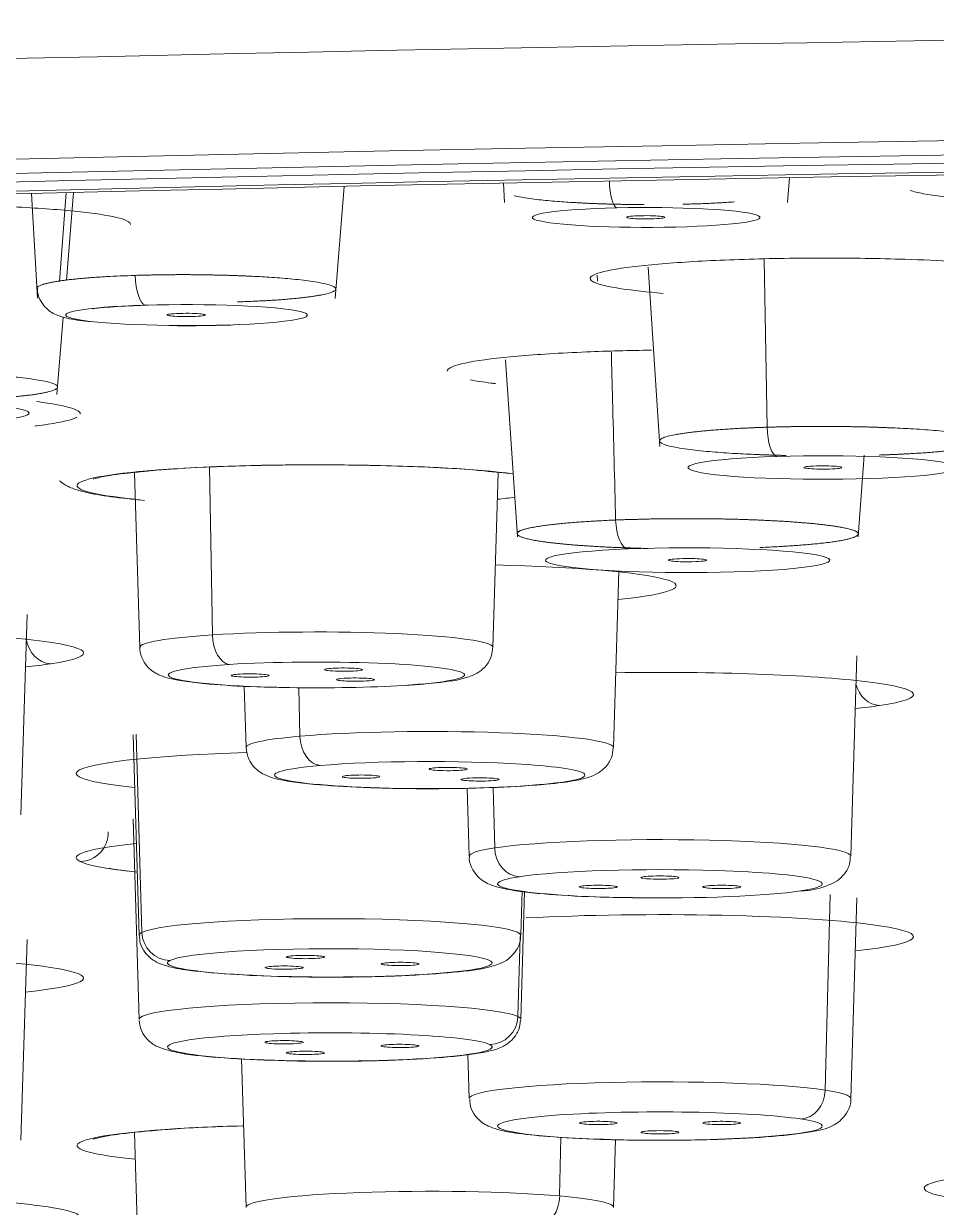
# Model space of a CAD drawing. Extents: x 19821 to 22981, y -91 to 2224.
# Drawn here: x 20658.31 to 20667.92, y 1301.33 to 1313.79 of the extents above; entities that cross this region are included whole.
import ezdxf

# ---------------------------------------------------------------- set-up
doc = ezdxf.new("R2010")
doc.units = 0
doc.header["$LTSCALE"] = 10
doc.header["$MEASUREMENT"] = 0
doc.layers.add('1', color=7, linetype='CONTINUOUS')

msp = doc.modelspace()

# ---------------------------------------------------------------- linework, layer by layer
at = {"layer": '1', "color": 7, "linetype": 'Continuous', "lineweight": 18}
for p, q in [((20666.352, 1311.904), (20666.374, 1312.167)), ((20661.59, 1310.896), (20661.687, 1312.075)), ((20663.362, 1312.11), (20663.374, 1311.904)), ((20658.394, 1312), (20658.459, 1310.897)), ((20658.689, 1311.075), (20658.76, 1312.009)), ((20658.761, 1311.088), (20658.836, 1312.01)), ((20664.887, 1311.226), (20665.009, 1309.336)), ((20658.662, 1309.885), (20658.729, 1310.7)), ((20663.385, 1310.251), (20663.509, 1308.387)), ((20667.096, 1308.387), (20667.159, 1309.246)), ((20659.478, 1309.064), (20659.534, 1307.224)), ((20663.251, 1307.224), (20663.307, 1309.062)), ((20664.521, 1306.17), (20664.577, 1308.027)), ((20658.283, 1305.461), (20658.347, 1307.571)), ((20667.018, 1305.026), (20667.082, 1307.136)), ((20660.634, 1306.816), (20660.653, 1306.17)), ((20659.463, 1306.304), (20659.527, 1304.194)), ((20662.979, 1305.743), (20663.001, 1305.026)), ((20659.463, 1305.419), (20659.527, 1303.308)), ((20663.544, 1304.194), (20663.558, 1304.661)), ((20663.544, 1303.308), (20663.585, 1304.657)), ((20667.018, 1302.476), (20667.082, 1304.587)), ((20658.283, 1302.04), (20658.347, 1304.15)), ((20662.987, 1302.942), (20663.001, 1302.476)), ((20660.606, 1302.895), (20660.653, 1301.332)), ((20659.478, 1302.118), (20659.534, 1300.278)), ((20664.521, 1301.332), (20664.542, 1302.044))]:
    msp.add_line(p, q, dxfattribs=at)
at = {"layer": '1', "color": 7, "linetype": 'Continuous', "lineweight": 13}
for p, q in [((20666.106, 1311.307), (20666.138, 1309.54)), ((20664.352, 1311.076), (20664.35, 1311.142)), ((20660.269, 1309.12), (20660.3, 1307.355)), ((20661.209, 1306.799), (20661.22, 1306.289)), ((20659.495, 1306.309), (20659.557, 1304.224)), ((20663.254, 1305.751), (20663.27, 1305.114)), ((20666.803, 1304.622), (20666.749, 1302.564)), ((20663.514, 1303.339), (20663.539, 1304.182)), ((20663.954, 1301.452), (20663.968, 1302.069))]:
    msp.add_line(p, q, dxfattribs=at)
for centre, major_axis, ratio, start_param, end_param in [((20690.341, 1302.937), (-124.486, 0), 0.087156, 4.712389, 6.292218), ((20661.393, 1308.926), (2.519, 0), 0.087156, 2.199115, 3.854489), ((20661.393, 1308.926), (2.519, 0), 0.087156, 0.605051, 2.199115), ((20661.393, 1308.926), (2.519, 0), 0.087156, 5.570289, 5.689768), ((20662.587, 1307.873), (2.594, 0), 0.087156, 5.581039, 7.58459), ((20656.349, 1307.164), (2.594, 0), 0.087156, 5.759587, 8.137919), ((20658.596, 1307.35), (-0.045, 0.297), 0.86273, 1.544067, 2.968369), ((20661.393, 1307.224), (-1.859, 0), 0.087156, 5.340708, 6.285835), ((20661.393, 1307.224), (-1.859, 0), 0.087156, 3.138992, 5.340708), ((20660.476, 1307.343), (0.019, -0.299), 0.585549, 4.634657, 6.175462), ((20656.349, 1307.164), (2.594, 0), 0.087156, 5.581007, 5.759587), ((20661.393, 1306.934), (-1.559, 0), 0.087156, 5.340708, 7.67118), ((20661.393, 1306.934), (-1.559, 0), 0.087156, 2.199115, 4.284004), ((20665.01, 1306.728), (2.669, 0), 0.087156, 5.759587, 8.029142), ((20667.321, 1306.911), (-0.045, 0.297), 0.86273, 1.694869, 2.968369), ((20665.01, 1306.728), (2.669, 0), 0.087156, 5.591315, 5.759587), ((20662.587, 1306.17), (-1.934, 0), 0.087156, 3.13899, 5.497787), ((20662.587, 1306.17), (-1.934, 0), 0.087156, 5.497787, 6.285833), ((20661.432, 1306.28), (0.026, -0.299), 0.704416, 4.619278, 6.160083), ((20661.535, 1305.897), (2.669, 0), 0.087156, 1.907607, 2.96706), ((20661.535, 1305.897), (2.669, 0), 0.087156, 2.96706, 3.833452), ((20662.587, 1305.88), (-1.634, 0), 0.087156, 5.497787, 8.63938), ((20662.587, 1305.88), (-1.634, 0), 0.087156, 2.356194, 4.080192), ((20663.742, 1306.079), (-0.026, 0.299), 0.704416, 3.018491, 3.279972), ((20658.907, 1305.27), (-0.133, -0.269), 0.98106, 0.466705, 2.067492), ((20665.01, 1305.026), (-2.009, 0), 0.087156, 3.139007, 5.759587), ((20661.535, 1305.011), (2.669, 0), 0.087156, 2.439425, 3.316126), ((20665.01, 1305.026), (-2.009, 0), 0.087156, 5.759587, 6.285852), ((20663.53, 1305.109), (0.045, -0.297), 0.86273, 4.569156, 6.109962), ((20661.535, 1305.011), (2.669, 0), 0.087156, 3.316126, 3.849018), ((20665.01, 1304.736), (-1.709, 0), 0.087156, 5.759587, 7.683174), ((20665.01, 1304.736), (-1.709, 0), 0.087156, 2.617994, 4.355393), ((20661.535, 1304.194), (-2.009, 0), 0.087156, 3.139012, 6.108652), ((20665.01, 1304.179), (2.669, 0), 0.087156, 0.523599, 2.126253), ((20661.535, 1304.194), (-2.009, 0), 0.087156, 6.108652, 6.286838), ((20659.852, 1304.229), (0.133, -0.269), 0.98106, 4.275675, 5.816481), ((20665.01, 1304.179), (2.669, 0), 0.087156, 5.591331, 6.806784), ((20661.535, 1303.904), (-1.709, 0), 0.087156, 2.96706, 6.108652), ((20656.349, 1303.743), (2.594, 0), 0.087156, 0.523599, 2.425146), ((20661.535, 1303.904), (-1.709, 0), 0.087156, 6.108652, 9.250245), ((20656.349, 1303.743), (2.594, 0), 0.087156, 5.581023, 6.806784), ((20661.535, 1303.309), (-2.009, 0), 0.087156, 3.316126, 6.285766), ((20663.218, 1303.343), (0.133, 0.269), 0.98106, 3.608297, 5.149103), ((20661.535, 1303.309), (-2.009, 0), 0.087156, 3.136907, 3.316126), ((20661.535, 1303.019), (-1.709, 0), 0.087156, 5.066876, 6.457718), ((20661.535, 1303.019), (-1.709, 0), 0.087156, 0.174533, 3.316126), ((20665.01, 1302.477), (-2.009, 0), 0.087156, 3.665191, 6.285771), ((20666.49, 1302.56), (-0.045, -0.297), 0.86273, 0.173224, 1.714029), ((20665.01, 1302.477), (-2.009, 0), 0.087156, 3.138926, 3.665191), ((20661.393, 1301.981), (2.519, 0), 0.087156, 1.879409, 3.854489), ((20665.01, 1302.187), (-1.709, 0), 0.087156, 5.382219, 6.806784), ((20665.01, 1302.187), (-1.709, 0), 0.087156, 0.523599, 3.665191), ((20670.309, 1301.533), (2.519, 0), 0.087156, 2.668374, 3.854521), ((20662.587, 1301.332), (-1.934, 0), 0.087156, 3.926991, 6.285788), ((20663.742, 1301.442), (0.026, 0.299), 0.704416, 3.264695, 4.8055), ((20662.587, 1301.332), (-1.934, 0), 0.087156, 3.138945, 3.926991)]:
    msp.add_ellipse(centre, major_axis=major_axis, ratio=ratio, start_param=start_param, end_param=end_param, dxfattribs=at)
at = {"layer": '1', "color": 7, "linetype": 'Continuous', "lineweight": 18}
for centre, major_axis, ratio, start_param, end_param in [((20690.341, 1301.967), (-123.486, 0), 0.087156, 4.712389, 6.221456), ((20690.341, 1301.967), (121.8, 0), 0.087156, 1.570796, 4.70718), ((20690.341, 1302.016), (119.248, 0), 0.087156, 1.570796, 3.197179), ((20690.341, 1301.967), (-120.85, 0), 0.087156, 4.712389, 7.853982), ((20690.341, 1301.967), (119.464, 0), 0.087156, 1.570796, 3.186508), ((20664.554, 1312.148), (0.007, -0.3), 0.258539, 4.759211, 6.192301), ((20664.866, 1311.748), (-1.2, 0), 0.087156, 4.975669, 8.114119), ((20664.863, 1311.748), (-1.2, 0), 0.087156, 1.834176, 4.972427), ((20659.59, 1311.124), (0.01, -0.3), 0.341166, 4.654809, 6.189965), ((20660.027, 1310.721), (-1.274, 0), 0.087156, 5.062801, 8.201596), ((20660.024, 1310.72), (-1.274, 0), 0.087156, 1.921119, 5.060093), ((20657.021, 1309.689), (-1.348, 0), 0.087156, 2.007474, 5.147951), ((20666.24, 1309.531), (0.01, -0.3), 0.340824, 4.6721, 6.190226), ((20666.727, 1309.116), (-1.422, 0), 0.087156, 5.06145, 8.202865), ((20666.727, 1309.116), (-1.422, 0), 0.087155, 1.91998, 5.06115), ((20664.67, 1308.558), (0.012, -0.3), 0.421035, 4.677348, 6.186888), ((20665.302, 1308.141), (-1.496, 0), 0.087157, 2.007156, 5.14862), ((20665.302, 1308.141), (-1.496, 0), 0.087157, 5.148692, 8.29027), ((20661.393, 1306.934), (-1.559, 0), 0.087156, 4.284003, 5.340708), ((20661.393, 1306.934), (-1.559, 0), 0.087156, 1.387995, 2.199115), ((20662.587, 1305.88), (-1.634, 0), 0.087156, 4.080192, 5.497787), ((20665.01, 1304.736), (-1.709, 0), 0.087156, 4.355393, 5.759587), ((20665.01, 1304.736), (-1.709, 0), 0.087156, 1.399988, 2.617994), ((20666.49, 1304.96), (-0.045, 0.297), 0.86273, 2.968369, 3.254863), ((20661.535, 1303.019), (-1.709, 0), 0.087156, 3.316126, 5.066876), ((20665.01, 1302.187), (-1.709, 0), 0.087156, 3.665191, 5.382219), ((20663.53, 1302.411), (0.045, 0.297), 0.86273, 3.028153, 3.314816)]:
    msp.add_ellipse(centre, major_axis=major_axis, ratio=ratio, start_param=start_param, end_param=end_param, dxfattribs=at)
for points, knots in [([(20668.324, 1311.934), (20668.299, 1311.936), (20668.076, 1311.954), (20667.822, 1311.986), (20667.679, 1312.02), (20667.643, 1312.032)], [0, 0, 0, 0, 0.073592, 0.691198, 1, 1, 1, 1]), ([(20664.844, 1311.883), (20664.843, 1311.883), (20664.835, 1311.883), (20664.82, 1311.883), (20664.8, 1311.883), (20664.779, 1311.883), (20664.759, 1311.883), (20664.739, 1311.884), (20664.719, 1311.884), (20664.699, 1311.884), (20664.679, 1311.884), (20664.659, 1311.885), (20664.638, 1311.885), (20664.618, 1311.885), (20664.598, 1311.886), (20664.578, 1311.886), (20664.558, 1311.887), (20664.538, 1311.887), (20664.518, 1311.887), (20664.498, 1311.888), (20664.479, 1311.889), (20664.459, 1311.889), (20664.439, 1311.89), (20664.419, 1311.89), (20664.4, 1311.891), (20664.38, 1311.892), (20664.361, 1311.892), (20664.341, 1311.893), (20664.322, 1311.894), (20664.303, 1311.895), (20664.283, 1311.895), (20664.264, 1311.896), (20664.245, 1311.897), (20664.226, 1311.898), (20664.208, 1311.899), (20664.189, 1311.9), (20664.17, 1311.901), (20664.152, 1311.902), (20664.134, 1311.903), (20664.057, 1311.907), (20663.914, 1311.917), (20663.718, 1311.935), (20663.57, 1311.956), (20663.498, 1311.97), (20663.475, 1311.976)], [0, 0, 0, 0, 0.002654, 0.014098, 0.025556, 0.037028, 0.048513, 0.060011, 0.071523, 0.083048, 0.094586, 0.106138, 0.117704, 0.129283, 0.140875, 0.152481, 0.1641, 0.175732, 0.187378, 0.199037, 0.21071, 0.222396, 0.234096, 0.245809, 0.257535, 0.269275, 0.281028, 0.292794, 0.304574, 0.316367, 0.328174, 0.339994, 0.351827, 0.363674, 0.375533, 0.387407, 0.399293, 0.411193, 0.423107, 0.435033, 0.562403, 0.716292, 0.89663, 1, 1, 1, 1]), ([(20665.79, 1311.911), (20665.788, 1311.911), (20665.776, 1311.91), (20665.754, 1311.909), (20665.723, 1311.907), (20665.692, 1311.905), (20665.66, 1311.903), (20665.628, 1311.901), (20665.595, 1311.899), (20665.562, 1311.898), (20665.529, 1311.896), (20665.495, 1311.895), (20665.462, 1311.893), (20665.427, 1311.892), (20665.393, 1311.891), (20665.358, 1311.89), (20665.323, 1311.889), (20665.288, 1311.888), (20665.264, 1311.887), (20665.252, 1311.887)], [0, 0, 0, 0, 0.013589, 0.076226, 0.138731, 0.201106, 0.263349, 0.32546, 0.38744, 0.449289, 0.511006, 0.572591, 0.634045, 0.695367, 0.756558, 0.817616, 0.878543, 0.939337, 1, 1, 1, 1]), ([(20656.034, 1311.866), (20656.298, 1311.877), (20656.834, 1311.889), (20657.683, 1311.883), (20658.456, 1311.85), (20659.038, 1311.799), (20659.377, 1311.737), (20659.439, 1311.693), (20659.435, 1311.674)], [0, 0, 0, 0, 0.171891, 0.343781, 0.515672, 0.687562, 0.859453, 1, 1, 1, 1]), ([(20665.045, 1310.949), (20664.871, 1310.964), (20664.548, 1310.999), (20664.263, 1311.067), (20664.261, 1311.142), (20664.555, 1311.215), (20665.124, 1311.273), (20665.615, 1311.298), (20665.896, 1311.307)], [0, 0, 0, 0, 0.14425, 0.3154, 0.48655, 0.6577, 0.82885, 1, 1, 1, 1]), ([(20665.896, 1311.307), (20666.178, 1311.316), (20666.74, 1311.325), (20667.511, 1311.313), (20667.945, 1311.294), (20668.106, 1311.284)], [0, 0, 0, 0, 0.374013, 0.748026, 1, 1, 1, 1]), ([(20658.453, 1311.002), (20658.453, 1311.005), (20658.455, 1311.014), (20658.473, 1311.027), (20658.501, 1311.039), (20658.522, 1311.045), (20658.535, 1311.049), (20658.549, 1311.053), (20658.563, 1311.056), (20658.579, 1311.06), (20658.595, 1311.063), (20658.613, 1311.067), (20658.631, 1311.07), (20658.65, 1311.073), (20658.67, 1311.076), (20658.691, 1311.08), (20658.713, 1311.083), (20658.735, 1311.086), (20658.758, 1311.089), (20658.782, 1311.092), (20658.8, 1311.094), (20658.81, 1311.095), (20658.811, 1311.095)], [0, 0, 0, 0, 0.096088, 0.26776, 0.400799, 0.43868, 0.476447, 0.514101, 0.551641, 0.589069, 0.626384, 0.663585, 0.700674, 0.73765, 0.774513, 0.811263, 0.8479, 0.884425, 0.920837, 0.957137, 0.993324, 1, 1, 1, 1]), ([(20659.487, 1311.138), (20659.494, 1311.138), (20659.507, 1311.139), (20659.526, 1311.139), (20659.546, 1311.14), (20659.566, 1311.14), (20659.585, 1311.141), (20659.605, 1311.141), (20659.625, 1311.142), (20659.646, 1311.142), (20659.666, 1311.143), (20659.686, 1311.143), (20659.707, 1311.143), (20659.727, 1311.144), (20659.748, 1311.144), (20659.768, 1311.144), (20659.789, 1311.145), (20659.81, 1311.145), (20659.83, 1311.145), (20659.851, 1311.145), (20659.872, 1311.145), (20659.893, 1311.145), (20659.914, 1311.146), (20659.935, 1311.146), (20659.957, 1311.146), (20659.978, 1311.146), (20659.999, 1311.146), (20660.02, 1311.146), (20660.041, 1311.146), (20660.063, 1311.146), (20660.084, 1311.145), (20660.105, 1311.145), (20660.126, 1311.145), (20660.148, 1311.145), (20660.169, 1311.145), (20660.19, 1311.144), (20660.212, 1311.144), (20660.233, 1311.144), (20660.254, 1311.144), (20660.275, 1311.143), (20660.297, 1311.143), (20660.318, 1311.142), (20660.339, 1311.142), (20660.36, 1311.141), (20660.381, 1311.141), (20660.402, 1311.14), (20660.423, 1311.14), (20660.444, 1311.139), (20660.465, 1311.139), (20660.486, 1311.138), (20660.507, 1311.137), (20660.527, 1311.137), (20660.548, 1311.136), (20660.569, 1311.135), (20660.589, 1311.135), (20660.609, 1311.134), (20660.63, 1311.133), (20660.65, 1311.132), (20660.67, 1311.131), (20660.755, 1311.127), (20660.913, 1311.119), (20661.135, 1311.102), (20661.351, 1311.077), (20661.507, 1311.048), (20661.587, 1311.018), (20661.605, 1310.992), (20661.579, 1310.969), (20661.526, 1310.95), (20661.472, 1310.937), (20661.433, 1310.93), (20661.414, 1310.927), (20661.395, 1310.923), (20661.374, 1310.92), (20661.353, 1310.917), (20661.33, 1310.914), (20661.307, 1310.911), (20661.283, 1310.908), (20661.259, 1310.905), (20661.233, 1310.902), (20661.207, 1310.899), (20661.18, 1310.896), (20661.153, 1310.894), (20661.124, 1310.891), (20661.095, 1310.889), (20661.066, 1310.886), (20661.036, 1310.884), (20661.005, 1310.881), (20660.974, 1310.879), (20660.942, 1310.877), (20660.909, 1310.875), (20660.877, 1310.873), (20660.843, 1310.871), (20660.81, 1310.87), (20660.775, 1310.868), (20660.741, 1310.866), (20660.706, 1310.865), (20660.671, 1310.863), (20660.635, 1310.862), (20660.6, 1310.861), (20660.575, 1310.86), (20660.563, 1310.859)], [0, 0, 0, 0, 0.004177, 0.008358, 0.012545, 0.016736, 0.020932, 0.025132, 0.029338, 0.033548, 0.037763, 0.041983, 0.046207, 0.050437, 0.054671, 0.05891, 0.063153, 0.067402, 0.071655, 0.075913, 0.080176, 0.084444, 0.088717, 0.092994, 0.097276, 0.101563, 0.105855, 0.110152, 0.114454, 0.11876, 0.123071, 0.127387, 0.131708, 0.136033, 0.140364, 0.144699, 0.149039, 0.153384, 0.157734, 0.162089, 0.166448, 0.170813, 0.175182, 0.179556, 0.183935, 0.188319, 0.192708, 0.197101, 0.201499, 0.205903, 0.210311, 0.214724, 0.219142, 0.223564, 0.227992, 0.232425, 0.236862, 0.241304, 0.245751, 0.250203, 0.297933, 0.355466, 0.4228, 0.499933, 0.562539, 0.618842, 0.668829, 0.71249, 0.749814, 0.758139, 0.766446, 0.774737, 0.783011, 0.791268, 0.799508, 0.807732, 0.815938, 0.824127, 0.8323, 0.840455, 0.848594, 0.856716, 0.86482, 0.872908, 0.880979, 0.889033, 0.89707, 0.905089, 0.913092, 0.921078, 0.929047, 0.936999, 0.944934, 0.952851, 0.960752, 0.968636, 0.976502, 0.984352, 0.992185, 1, 1, 1, 1]), ([(20658.458, 1311.002), (20658.457, 1310.978), (20658.462, 1310.92), (20658.504, 1310.84), (20658.565, 1310.775), (20658.63, 1310.733), (20658.706, 1310.702), (20658.816, 1310.675), (20658.938, 1310.658), (20659.028, 1310.649)], [0, 0, 0, 0, 0.064302, 0.163494, 0.251131, 0.3383, 0.444539, 0.646018, 1, 1, 1, 1]), ([(20659.032, 1310.786), (20659.067, 1310.791), (20659.181, 1310.804), (20659.399, 1310.817), (20659.57, 1310.823), (20659.622, 1310.825)], [0, 0, 0, 0, 0.268768, 0.789416, 1, 1, 1, 1]), ([(20659.932, 1310.609), (20659.98, 1310.609), (20660.17, 1310.608), (20660.355, 1310.612), (20660.494, 1310.616)], [0, 0, 0, 0, 0.251965, 1, 1, 1, 1]), ([(20662.771, 1310.132), (20662.771, 1310.138), (20662.786, 1310.17), (20662.956, 1310.227), (20663.48, 1310.292), (20663.958, 1310.321), (20664.237, 1310.333)], [0, 0, 0, 0, 0.074354, 0.382903, 0.691451, 1, 1, 1, 1]), ([(20656.325, 1310.105), (20656.332, 1310.105), (20656.345, 1310.106), (20656.364, 1310.106), (20656.384, 1310.107), (20656.403, 1310.108), (20656.423, 1310.109), (20656.443, 1310.109), (20656.463, 1310.11), (20656.483, 1310.11), (20656.503, 1310.111), (20656.524, 1310.112), (20656.544, 1310.112), (20656.565, 1310.113), (20656.586, 1310.113), (20656.607, 1310.114), (20656.628, 1310.114), (20656.649, 1310.114), (20656.67, 1310.115), (20656.692, 1310.115), (20656.713, 1310.116), (20656.735, 1310.116), (20656.756, 1310.116), (20656.778, 1310.116), (20656.8, 1310.117), (20656.822, 1310.117), (20656.844, 1310.117), (20656.866, 1310.117), (20656.888, 1310.117), (20656.91, 1310.118), (20656.932, 1310.118), (20656.955, 1310.118), (20656.977, 1310.118), (20656.999, 1310.118), (20657.022, 1310.118), (20657.044, 1310.118), (20657.067, 1310.118), (20657.089, 1310.117), (20657.112, 1310.117), (20657.135, 1310.117), (20657.157, 1310.117), (20657.18, 1310.117), (20657.203, 1310.116), (20657.225, 1310.116), (20657.248, 1310.116), (20657.271, 1310.115), (20657.293, 1310.115), (20657.316, 1310.115), (20657.339, 1310.114), (20657.361, 1310.114), (20657.384, 1310.113), (20657.406, 1310.113), (20657.429, 1310.112), (20657.451, 1310.112), (20657.474, 1310.111), (20657.496, 1310.11), (20657.518, 1310.11), (20657.541, 1310.109), (20657.563, 1310.108), (20657.655, 1310.105), (20657.828, 1310.098), (20658.076, 1310.082), (20658.325, 1310.059), (20658.516, 1310.03), (20658.629, 1310.001), (20658.673, 1309.974), (20658.668, 1309.95), (20658.631, 1309.93), (20658.587, 1309.917), (20658.554, 1309.909), (20658.538, 1309.905), (20658.52, 1309.901), (20658.501, 1309.898), (20658.482, 1309.894), (20658.461, 1309.891), (20658.44, 1309.887), (20658.417, 1309.884), (20658.394, 1309.881), (20658.37, 1309.878), (20658.345, 1309.875), (20658.32, 1309.872), (20658.293, 1309.869), (20658.266, 1309.866), (20658.238, 1309.863), (20658.21, 1309.86), (20658.181, 1309.858), (20658.151, 1309.855), (20658.121, 1309.852), (20658.09, 1309.85), (20658.058, 1309.848), (20658.026, 1309.845), (20657.993, 1309.843), (20657.96, 1309.841), (20657.927, 1309.839), (20657.893, 1309.837), (20657.859, 1309.836), (20657.824, 1309.834), (20657.789, 1309.832), (20657.754, 1309.831), (20657.73, 1309.83), (20657.718, 1309.829)], [0, 0, 0, 0, 0.004085, 0.008179, 0.01228, 0.016389, 0.020507, 0.024632, 0.028765, 0.032907, 0.037056, 0.041213, 0.045379, 0.049552, 0.053733, 0.057922, 0.06212, 0.066325, 0.070538, 0.074759, 0.078989, 0.083226, 0.087471, 0.091724, 0.095986, 0.100255, 0.104532, 0.108818, 0.113111, 0.117413, 0.121722, 0.126039, 0.130365, 0.134698, 0.13904, 0.143389, 0.147747, 0.152113, 0.156486, 0.160868, 0.165258, 0.169655, 0.174061, 0.178475, 0.182897, 0.187327, 0.191765, 0.196211, 0.200665, 0.205127, 0.209597, 0.214075, 0.218561, 0.223056, 0.227558, 0.232069, 0.236587, 0.241114, 0.245648, 0.250191, 0.297762, 0.355246, 0.422636, 0.499927, 0.562657, 0.619022, 0.66901, 0.71261, 0.749816, 0.758314, 0.766783, 0.775224, 0.783637, 0.792021, 0.800377, 0.808705, 0.817003, 0.825274, 0.833515, 0.841729, 0.849914, 0.85807, 0.866198, 0.874297, 0.882368, 0.89041, 0.898423, 0.906409, 0.914365, 0.922293, 0.930192, 0.938063, 0.945905, 0.953719, 0.961504, 0.96926, 0.976988, 0.984687, 0.992358, 1, 1, 1, 1]), ([(20663.28, 1309.999), (20663.263, 1310.001), (20663.162, 1310.014), (20663.074, 1310.027), (20663.012, 1310.039)], [0, 0, 0, 0, 0.159244, 1, 1, 1, 1]), ([(20658.446, 1309.81), (20658.53, 1309.799), (20658.754, 1309.766), (20658.895, 1309.72), (20658.909, 1309.687), (20658.907, 1309.678)], [0, 0, 0, 0, 0.275624, 0.826874, 1, 1, 1, 1]), ([(20658.871, 1309.645), (20658.858, 1309.638), (20658.779, 1309.607), (20658.613, 1309.576), (20658.437, 1309.554), (20658.43, 1309.553)], [0, 0, 0, 0, 0.193702, 0.968081, 1, 1, 1, 1]), ([(20666.338, 1309.243), (20666.332, 1309.244), (20666.32, 1309.244), (20666.3, 1309.244), (20666.28, 1309.245), (20666.259, 1309.245), (20666.239, 1309.246), (20666.219, 1309.247), (20666.198, 1309.247), (20666.178, 1309.248), (20666.158, 1309.248), (20666.138, 1309.249), (20666.118, 1309.25), (20666.098, 1309.25), (20666.078, 1309.251), (20666.058, 1309.252), (20666.038, 1309.253), (20666.019, 1309.254), (20665.928, 1309.257), (20665.755, 1309.266), (20665.512, 1309.284), (20665.276, 1309.31), (20665.105, 1309.34), (20665.017, 1309.371), (20664.998, 1309.399), (20665.026, 1309.423), (20665.084, 1309.444), (20665.144, 1309.457), (20665.186, 1309.465), (20665.207, 1309.468), (20665.229, 1309.472), (20665.252, 1309.476), (20665.276, 1309.479), (20665.301, 1309.482), (20665.327, 1309.486), (20665.354, 1309.489), (20665.381, 1309.492), (20665.409, 1309.495), (20665.438, 1309.498), (20665.468, 1309.501), (20665.498, 1309.504), (20665.53, 1309.507), (20665.562, 1309.509), (20665.594, 1309.512), (20665.627, 1309.514), (20665.661, 1309.517), (20665.695, 1309.519), (20665.73, 1309.521), (20665.765, 1309.524), (20665.801, 1309.526), (20665.837, 1309.528), (20665.873, 1309.53), (20665.91, 1309.531), (20665.947, 1309.533), (20665.985, 1309.535), (20666.023, 1309.536), (20666.061, 1309.538), (20666.099, 1309.539), (20666.125, 1309.54), (20666.138, 1309.54)], [0, 0, 0, 0, 0.004187, 0.008961, 0.013742, 0.018531, 0.023327, 0.02813, 0.032941, 0.03776, 0.042585, 0.047418, 0.052259, 0.057107, 0.061963, 0.066825, 0.071696, 0.076573, 0.081458, 0.139846, 0.210315, 0.29284, 0.387396, 0.46433, 0.533413, 0.594642, 0.648013, 0.693526, 0.703953, 0.714344, 0.724699, 0.735018, 0.745301, 0.755548, 0.765758, 0.775932, 0.786071, 0.796173, 0.806239, 0.816269, 0.826264, 0.836222, 0.846144, 0.85603, 0.865879, 0.875693, 0.885471, 0.895213, 0.904919, 0.914589, 0.924223, 0.933821, 0.943383, 0.952909, 0.962399, 0.971853, 0.981271, 0.990654, 1, 1, 1, 1]), ([(20666.138, 1309.54), (20666.144, 1309.54), (20666.156, 1309.541), (20666.174, 1309.541), (20666.193, 1309.542), (20666.211, 1309.542), (20666.23, 1309.543), (20666.249, 1309.543), (20666.268, 1309.544), (20666.287, 1309.544), (20666.306, 1309.545), (20666.325, 1309.545), (20666.344, 1309.546), (20666.363, 1309.546), (20666.382, 1309.546), (20666.402, 1309.547), (20666.421, 1309.547), (20666.441, 1309.547), (20666.461, 1309.547), (20666.48, 1309.548), (20666.5, 1309.548), (20666.52, 1309.548), (20666.54, 1309.548), (20666.56, 1309.548), (20666.58, 1309.549), (20666.6, 1309.549), (20666.62, 1309.549), (20666.64, 1309.549), (20666.661, 1309.549), (20666.681, 1309.549), (20666.701, 1309.549), (20666.722, 1309.549), (20666.742, 1309.549), (20666.762, 1309.549), (20666.783, 1309.549), (20666.803, 1309.549), (20666.824, 1309.549), (20666.844, 1309.549), (20666.865, 1309.548), (20666.886, 1309.548), (20666.906, 1309.548), (20666.927, 1309.548), (20666.947, 1309.547), (20666.968, 1309.547), (20666.988, 1309.547), (20667.009, 1309.547), (20667.03, 1309.546), (20667.05, 1309.546), (20667.071, 1309.546), (20667.091, 1309.545), (20667.112, 1309.545), (20667.132, 1309.544), (20667.153, 1309.544), (20667.173, 1309.543), (20667.194, 1309.543), (20667.214, 1309.542), (20667.234, 1309.542), (20667.255, 1309.541), (20667.275, 1309.54), (20667.295, 1309.54), (20667.315, 1309.539), (20667.335, 1309.538), (20667.355, 1309.538), (20667.375, 1309.537), (20667.395, 1309.536), (20667.415, 1309.535), (20667.435, 1309.535), (20667.525, 1309.531), (20667.697, 1309.522), (20667.941, 1309.504), (20668.177, 1309.479), (20668.348, 1309.448), (20668.436, 1309.417), (20668.456, 1309.389), (20668.428, 1309.365), (20668.369, 1309.345), (20668.31, 1309.331), (20668.267, 1309.323), (20668.246, 1309.32), (20668.224, 1309.316), (20668.201, 1309.313), (20668.178, 1309.309), (20668.153, 1309.306), (20668.127, 1309.302), (20668.101, 1309.299), (20668.073, 1309.296), (20668.045, 1309.293), (20668.016, 1309.29), (20667.986, 1309.287), (20667.956, 1309.284), (20667.925, 1309.281), (20667.893, 1309.279), (20667.86, 1309.276), (20667.827, 1309.274), (20667.794, 1309.271), (20667.76, 1309.269), (20667.725, 1309.267), (20667.69, 1309.265), (20667.654, 1309.262), (20667.618, 1309.261), (20667.581, 1309.259), (20667.544, 1309.257), (20667.507, 1309.255), (20667.469, 1309.253), (20667.431, 1309.252), (20667.393, 1309.25), (20667.354, 1309.249), (20667.328, 1309.248), (20667.316, 1309.248)], [0, 0, 0, 0, 0.003581, 0.007169, 0.010763, 0.014364, 0.01797, 0.021584, 0.025204, 0.02883, 0.032463, 0.036102, 0.039747, 0.043399, 0.047058, 0.050723, 0.054394, 0.058072, 0.061756, 0.065447, 0.069144, 0.072847, 0.076557, 0.080273, 0.083996, 0.087726, 0.091461, 0.095203, 0.098952, 0.102707, 0.106469, 0.110237, 0.114011, 0.117792, 0.121579, 0.125373, 0.129173, 0.13298, 0.136793, 0.140613, 0.144439, 0.148271, 0.15211, 0.155955, 0.159807, 0.163666, 0.16753, 0.171402, 0.175279, 0.179163, 0.183054, 0.186951, 0.190855, 0.194765, 0.198681, 0.202604, 0.206533, 0.210469, 0.214412, 0.21836, 0.222316, 0.226277, 0.230245, 0.23422, 0.238201, 0.242189, 0.246183, 0.250183, 0.29761, 0.355048, 0.422489, 0.499923, 0.562507, 0.618797, 0.668784, 0.712461, 0.74982, 0.7583, 0.766752, 0.775177, 0.783575, 0.791945, 0.800289, 0.808605, 0.816893, 0.825155, 0.833389, 0.841596, 0.849776, 0.857928, 0.866053, 0.874151, 0.882222, 0.890265, 0.898281, 0.906269, 0.91423, 0.922164, 0.930071, 0.93795, 0.945802, 0.953627, 0.961424, 0.969194, 0.976937, 0.984652, 0.99234, 1, 1, 1, 1]), ([(20659.042, 1308.993), (20659.042, 1308.993), (20659.042, 1308.993), (20659.073, 1309.005), (20659.223, 1309.037), (20659.422, 1309.06), (20659.566, 1309.074)], [0, 0, 0, 0, 0.003129, 0.19778, 0.538337, 1, 1, 1, 1]), ([(20659.931, 1309.104), (20660.108, 1309.115), (20660.554, 1309.136), (20661.395, 1309.15), (20662.299, 1309.134), (20662.906, 1309.107), (20663.101, 1309.085), (20663.112, 1309.084)], [0, 0, 0, 0, 0.184544, 0.447297, 0.715057, 0.982572, 1, 1, 1, 1]), ([(20658.689, 1308.977), (20658.693, 1308.974), (20658.724, 1308.948), (20658.8, 1308.904), (20658.99, 1308.841), (20659.263, 1308.8), (20659.551, 1308.774), (20659.584, 1308.771)], [0, 0, 0, 0, 0.01265, 0.116576, 0.308191, 0.923667, 1, 1, 1, 1]), ([(20664.883, 1308.265), (20664.88, 1308.265), (20664.867, 1308.265), (20664.844, 1308.266), (20664.815, 1308.266), (20664.787, 1308.267), (20664.758, 1308.268), (20664.73, 1308.269), (20664.701, 1308.27), (20664.672, 1308.271), (20664.644, 1308.272), (20664.615, 1308.273), (20664.587, 1308.274), (20664.558, 1308.275), (20664.53, 1308.276), (20664.502, 1308.277), (20664.473, 1308.279), (20664.445, 1308.28), (20664.417, 1308.281), (20664.389, 1308.283), (20664.362, 1308.284), (20664.334, 1308.286), (20664.307, 1308.287), (20664.28, 1308.289), (20664.253, 1308.291), (20664.226, 1308.293), (20664.2, 1308.294), (20664.173, 1308.296), (20664.147, 1308.298), (20664.122, 1308.3), (20664.096, 1308.302), (20664.071, 1308.304), (20664.046, 1308.306), (20664.022, 1308.309), (20663.998, 1308.311), (20663.974, 1308.313), (20663.951, 1308.315), (20663.928, 1308.318), (20663.906, 1308.32), (20663.884, 1308.323), (20663.862, 1308.325), (20663.841, 1308.328), (20663.82, 1308.33), (20663.8, 1308.333), (20663.781, 1308.336), (20663.761, 1308.339), (20663.743, 1308.341), (20663.725, 1308.344), (20663.708, 1308.347), (20663.691, 1308.35), (20663.67, 1308.354), (20663.646, 1308.359), (20663.621, 1308.365), (20663.598, 1308.37), (20663.577, 1308.376), (20663.56, 1308.382), (20663.545, 1308.388), (20663.532, 1308.394), (20663.522, 1308.399), (20663.515, 1308.405), (20663.51, 1308.411), (20663.507, 1308.417), (20663.506, 1308.422), (20663.508, 1308.428), (20663.512, 1308.433), (20663.518, 1308.439), (20663.526, 1308.444), (20663.536, 1308.45), (20663.548, 1308.455), (20663.562, 1308.46), (20663.577, 1308.465), (20663.594, 1308.47), (20663.613, 1308.475), (20663.633, 1308.479), (20663.655, 1308.484), (20663.678, 1308.488), (20663.702, 1308.493), (20663.728, 1308.497), (20663.755, 1308.501), (20663.783, 1308.505), (20663.811, 1308.509), (20663.841, 1308.513), (20663.872, 1308.517), (20663.903, 1308.52), (20663.936, 1308.524), (20663.969, 1308.527), (20664.002, 1308.53), (20664.036, 1308.533), (20664.071, 1308.536), (20664.106, 1308.539), (20664.142, 1308.541), (20664.177, 1308.544), (20664.214, 1308.546), (20664.25, 1308.549), (20664.286, 1308.551), (20664.323, 1308.553), (20664.36, 1308.555), (20664.397, 1308.557), (20664.433, 1308.559), (20664.47, 1308.561), (20664.507, 1308.562), (20664.531, 1308.563), (20664.543, 1308.564)], [0, 0, 0, 0, 0.002497, 0.009141, 0.015823, 0.022543, 0.029301, 0.036096, 0.042929, 0.0498, 0.056709, 0.063655, 0.070639, 0.077661, 0.084721, 0.091819, 0.098954, 0.106127, 0.113338, 0.120587, 0.127873, 0.135197, 0.142559, 0.149958, 0.157396, 0.164871, 0.172384, 0.179934, 0.187523, 0.195149, 0.202812, 0.210514, 0.218253, 0.22603, 0.233845, 0.241698, 0.249588, 0.257516, 0.265481, 0.273485, 0.281526, 0.289605, 0.297721, 0.305876, 0.314068, 0.322298, 0.330565, 0.33887, 0.347213, 0.355594, 0.364012, 0.379822, 0.395498, 0.41104, 0.426449, 0.441724, 0.456865, 0.471873, 0.486746, 0.501487, 0.516093, 0.530566, 0.544906, 0.559111, 0.573183, 0.587122, 0.600927, 0.614598, 0.628136, 0.64154, 0.654811, 0.667948, 0.680952, 0.693822, 0.706558, 0.719161, 0.731631, 0.743967, 0.75617, 0.768239, 0.780174, 0.791976, 0.803645, 0.81518, 0.826582, 0.83785, 0.848985, 0.859987, 0.870855, 0.881589, 0.892191, 0.902658, 0.912993, 0.923194, 0.933261, 0.943196, 0.952996, 0.962664, 0.972198, 0.981599, 0.990866, 1, 1, 1, 1]), ([(20664.543, 1308.564), (20664.55, 1308.564), (20664.563, 1308.565), (20664.583, 1308.565), (20664.603, 1308.566), (20664.623, 1308.567), (20664.643, 1308.568), (20664.664, 1308.568), (20664.685, 1308.569), (20664.707, 1308.57), (20664.728, 1308.57), (20664.75, 1308.571), (20664.772, 1308.571), (20664.794, 1308.572), (20664.817, 1308.573), (20664.84, 1308.573), (20664.863, 1308.574), (20664.886, 1308.574), (20664.909, 1308.575), (20664.933, 1308.575), (20664.957, 1308.576), (20664.981, 1308.576), (20665.006, 1308.576), (20665.03, 1308.577), (20665.055, 1308.577), (20665.08, 1308.577), (20665.106, 1308.578), (20665.131, 1308.578), (20665.157, 1308.578), (20665.183, 1308.578), (20665.209, 1308.578), (20665.235, 1308.578), (20665.261, 1308.578), (20665.288, 1308.578), (20665.315, 1308.578), (20665.342, 1308.578), (20665.369, 1308.578), (20665.396, 1308.578), (20665.424, 1308.578), (20665.451, 1308.578), (20665.479, 1308.578), (20665.507, 1308.577), (20665.534, 1308.577), (20665.562, 1308.577), (20665.591, 1308.576), (20665.619, 1308.576), (20665.647, 1308.575), (20665.676, 1308.575), (20665.704, 1308.574), (20665.732, 1308.574), (20665.761, 1308.573), (20665.79, 1308.572), (20665.818, 1308.572), (20665.847, 1308.571), (20665.875, 1308.57), (20665.904, 1308.569), (20665.933, 1308.568), (20665.961, 1308.567), (20665.99, 1308.566), (20666.018, 1308.565), (20666.047, 1308.564), (20666.075, 1308.563), (20666.103, 1308.561), (20666.132, 1308.56), (20666.16, 1308.559), (20666.188, 1308.557), (20666.215, 1308.556), (20666.243, 1308.554), (20666.271, 1308.553), (20666.298, 1308.551), (20666.325, 1308.55), (20666.352, 1308.548), (20666.379, 1308.546), (20666.405, 1308.544), (20666.431, 1308.542), (20666.457, 1308.54), (20666.483, 1308.538), (20666.508, 1308.536), (20666.534, 1308.534), (20666.558, 1308.532), (20666.583, 1308.53), (20666.607, 1308.528), (20666.63, 1308.526), (20666.654, 1308.523), (20666.677, 1308.521), (20666.699, 1308.518), (20666.721, 1308.516), (20666.743, 1308.513), (20666.764, 1308.511), (20666.784, 1308.508), (20666.804, 1308.505), (20666.824, 1308.503), (20666.843, 1308.5), (20666.862, 1308.497), (20666.88, 1308.494), (20666.897, 1308.491), (20666.914, 1308.488), (20666.934, 1308.485), (20666.958, 1308.48), (20666.984, 1308.474), (20667.007, 1308.468), (20667.027, 1308.462), (20667.045, 1308.457), (20667.06, 1308.451), (20667.072, 1308.445), (20667.082, 1308.439), (20667.09, 1308.433), (20667.095, 1308.428), (20667.098, 1308.422), (20667.098, 1308.416), (20667.096, 1308.411), (20667.092, 1308.405), (20667.086, 1308.4), (20667.078, 1308.394), (20667.068, 1308.389), (20667.056, 1308.384), (20667.043, 1308.379), (20667.027, 1308.374), (20667.01, 1308.369), (20666.991, 1308.364), (20666.971, 1308.359), (20666.949, 1308.355), (20666.926, 1308.35), (20666.902, 1308.346), (20666.876, 1308.342), (20666.85, 1308.337), (20666.822, 1308.333), (20666.793, 1308.329), (20666.763, 1308.326), (20666.732, 1308.322), (20666.701, 1308.319), (20666.669, 1308.315), (20666.636, 1308.312), (20666.602, 1308.309), (20666.568, 1308.306), (20666.533, 1308.303), (20666.498, 1308.3), (20666.463, 1308.297), (20666.427, 1308.295), (20666.391, 1308.292), (20666.354, 1308.29), (20666.318, 1308.288), (20666.281, 1308.285), (20666.245, 1308.283), (20666.208, 1308.282), (20666.171, 1308.28), (20666.134, 1308.278), (20666.098, 1308.276), (20666.073, 1308.275), (20666.061, 1308.275)], [0, 0, 0, 0, 0.003803, 0.007635, 0.011496, 0.015387, 0.019308, 0.023259, 0.027239, 0.031248, 0.035287, 0.039356, 0.043454, 0.047582, 0.05174, 0.055927, 0.060143, 0.06439, 0.068665, 0.072971, 0.077306, 0.08167, 0.086065, 0.090488, 0.094942, 0.099425, 0.103937, 0.108479, 0.113051, 0.117652, 0.122283, 0.126943, 0.131634, 0.136353, 0.141102, 0.145881, 0.15069, 0.155528, 0.160395, 0.165293, 0.17022, 0.175176, 0.180162, 0.185178, 0.190223, 0.195298, 0.200402, 0.205537, 0.2107, 0.215894, 0.221116, 0.226369, 0.231651, 0.236963, 0.242304, 0.247675, 0.253076, 0.258506, 0.263966, 0.269455, 0.274974, 0.280523, 0.286101, 0.291709, 0.297347, 0.303014, 0.308711, 0.314437, 0.320193, 0.325979, 0.331794, 0.337639, 0.343514, 0.349418, 0.355352, 0.361315, 0.367308, 0.373331, 0.379384, 0.385466, 0.391577, 0.397719, 0.403889, 0.41009, 0.41632, 0.42258, 0.42887, 0.435189, 0.441538, 0.447916, 0.454324, 0.460762, 0.46723, 0.473727, 0.480254, 0.48681, 0.493396, 0.500012, 0.512443, 0.524769, 0.53699, 0.549106, 0.561118, 0.573024, 0.584825, 0.596521, 0.608112, 0.619598, 0.630979, 0.642255, 0.653426, 0.664492, 0.675452, 0.686308, 0.697058, 0.707704, 0.718244, 0.728679, 0.739009, 0.749234, 0.759354, 0.769369, 0.779278, 0.789083, 0.798782, 0.808376, 0.817865, 0.827248, 0.836527, 0.8457, 0.854768, 0.863731, 0.872589, 0.881341, 0.889988, 0.89853, 0.906967, 0.915299, 0.923525, 0.931646, 0.939662, 0.947573, 0.955378, 0.963078, 0.970673, 0.978163, 0.985547, 0.992826, 1, 1, 1, 1]), ([(20659.538, 1307.227), (20659.536, 1307.219), (20659.531, 1307.171), (20659.563, 1307.09), (20659.622, 1307.009), (20659.69, 1306.957), (20659.766, 1306.92), (20659.915, 1306.876), (20660.204, 1306.839), (20660.681, 1306.808), (20660.989, 1306.803), (20661.11, 1306.802)], [0, 0, 0, 0, 0.010838, 0.066024, 0.112513, 0.157974, 0.211594, 0.304945, 0.605567, 0.853514, 1, 1, 1, 1]), ([(20662.328, 1306.824), (20662.467, 1306.831), (20662.756, 1306.861), (20662.944, 1306.887), (20663.099, 1306.957), (20663.185, 1307.03), (20663.24, 1307.125), (20663.246, 1307.192), (20663.246, 1307.22)], [0, 0, 0, 0, 0.299695, 0.690003, 0.788532, 0.869902, 0.947738, 1, 1, 1, 1]), ([(20660.655, 1306.167), (20660.657, 1306.124), (20660.673, 1306.051), (20660.733, 1305.963), (20660.801, 1305.908), (20660.876, 1305.869), (20661.026, 1305.822), (20661.311, 1305.783), (20661.878, 1305.746), (20662.515, 1305.733), (20663.159, 1305.742), (20663.563, 1305.763), (20663.743, 1305.777), (20663.768, 1305.78)], [0, 0, 0, 0, 0.032811, 0.061167, 0.08849, 0.120101, 0.172885, 0.355298, 0.508192, 0.666993, 0.822619, 0.973881, 1, 1, 1, 1]), ([(20663.768, 1305.78), (20663.893, 1305.789), (20664.081, 1305.813), (20664.239, 1305.848), (20664.346, 1305.889), (20664.439, 1305.959), (20664.504, 1306.056), (20664.516, 1306.129), (20664.517, 1306.166)], [0, 0, 0, 0, 0.349056, 0.595973, 0.741069, 0.833605, 0.922687, 1, 1, 1, 1]), ([(20663.006, 1305.029), (20663.004, 1305.019), (20662.999, 1304.968), (20663.034, 1304.884), (20663.095, 1304.804), (20663.166, 1304.752), (20663.25, 1304.714), (20663.407, 1304.671), (20663.733, 1304.629), (20664.245, 1304.598), (20664.584, 1304.592), (20664.721, 1304.591)], [0, 0, 0, 0, 0.012937, 0.064778, 0.109104, 0.153696, 0.209625, 0.318295, 0.602284, 0.849128, 1, 1, 1, 1]), ([(20666.534, 1304.664), (20666.617, 1304.665), (20666.733, 1304.698), (20666.865, 1304.757), (20666.953, 1304.832), (20667.009, 1304.929), (20667.013, 1304.995), (20667.012, 1305.022)], [0, 0, 0, 0, 0.501576, 0.664212, 0.796958, 0.922371, 1, 1, 1, 1]), ([(20659.533, 1304.191), (20659.531, 1304.163), (20659.536, 1304.1), (20659.584, 1304.014), (20659.65, 1303.947), (20659.723, 1303.904), (20659.833, 1303.862), (20660.03, 1303.824), (20660.451, 1303.782), (20661.064, 1303.756), (20661.736, 1303.751), (20662.388, 1303.768), (20662.935, 1303.811), (20663.187, 1303.843), (20663.322, 1303.895), (20663.351, 1303.908)], [0, 0, 0, 0, 0.016451, 0.039749, 0.061112, 0.084295, 0.118222, 0.206951, 0.336427, 0.455574, 0.580443, 0.704481, 0.829474, 0.960579, 1, 1, 1, 1]), ([(20663.351, 1303.908), (20663.38, 1303.919), (20663.431, 1303.954), (20663.509, 1304.046), (20663.547, 1304.136), (20663.541, 1304.187), (20663.54, 1304.196)], [0, 0, 0, 0, 0.35346, 0.641671, 0.935356, 1, 1, 1, 1]), ([(20659.529, 1303.297), (20659.532, 1303.256), (20659.548, 1303.185), (20659.609, 1303.098), (20659.67, 1303.05), (20659.704, 1303.029), (20659.72, 1303.023)], [0, 0, 0, 0, 0.283461, 0.541321, 0.792961, 1, 1, 1, 1]), ([(20659.72, 1303.023), (20659.787, 1302.995), (20659.977, 1302.941), (20660.385, 1302.903), (20660.991, 1302.872), (20661.661, 1302.865), (20662.322, 1302.881), (20662.879, 1302.917), (20663.18, 1302.963), (20663.335, 1303.007), (20663.454, 1303.085), (20663.527, 1303.193), (20663.539, 1303.266), (20663.54, 1303.301)], [0, 0, 0, 0, 0.10416, 0.234925, 0.354682, 0.480066, 0.604291, 0.729213, 0.85912, 0.918012, 0.953481, 0.979255, 1, 1, 1, 1]), ([(20663.007, 1302.47), (20663.007, 1302.434), (20663.017, 1302.366), (20663.073, 1302.279), (20663.14, 1302.219), (20663.216, 1302.178), (20663.317, 1302.145), (20663.417, 1302.122), (20663.485, 1302.115)], [0, 0, 0, 0, 0.102651, 0.213156, 0.317872, 0.43711, 0.629415, 1, 1, 1, 1]), ([(20663.485, 1302.115), (20663.584, 1302.1), (20663.837, 1302.072), (20664.379, 1302.043), (20665.046, 1302.033), (20665.716, 1302.046), (20666.289, 1302.079), (20666.636, 1302.129), (20666.791, 1302.164), (20666.92, 1302.248), (20666.991, 1302.343), (20667.025, 1302.432), (20667.017, 1302.478), (20667.016, 1302.483)], [0, 0, 0, 0, 0.113042, 0.248775, 0.390967, 0.531348, 0.672185, 0.817493, 0.90627, 0.938125, 0.966886, 0.996343, 1, 1, 1, 1]), ([(20659.801, 1302.149), (20659.815, 1302.15), (20660.022, 1302.17), (20660.331, 1302.181), (20660.623, 1302.189), (20660.627, 1302.189)], [0, 0, 0, 0, 0.063532, 0.988487, 1, 1, 1, 1]), ([(20659.042, 1302.048), (20659.042, 1302.048), (20659.048, 1302.051), (20659.113, 1302.07), (20659.338, 1302.109), (20659.612, 1302.135), (20659.801, 1302.149)], [0, 0, 0, 0, 0.050885, 0.242028, 0.570227, 1, 1, 1, 1]), ([(20657.825, 1301.407), (20658.078, 1301.391), (20658.49, 1301.355), (20658.875, 1301.283), (20658.947, 1301.204), (20658.739, 1301.137), (20658.465, 1301.099), (20658.329, 1301.085)], [0, 0, 0, 0, 0.211583, 0.423167, 0.63475, 0.846334, 1, 1, 1, 1])]:
    msp.add_open_spline(points, degree=3, knots=knots, dxfattribs=at)
for points, degree in [([(20664.808, 1311.766), (20664.76, 1311.765), (20664.687, 1311.761), (20664.648, 1311.75), (20664.68, 1311.74), (20664.775, 1311.732), (20664.862, 1311.732), (20664.913, 1311.733)], 3), ([(20664.913, 1311.733), (20664.961, 1311.734), (20665.034, 1311.738), (20665.073, 1311.749), (20665.041, 1311.759), (20664.946, 1311.767), (20664.859, 1311.767), (20664.808, 1311.766)], 3), ([(20659.952, 1310.738), (20659.906, 1310.736), (20659.837, 1310.732), (20659.809, 1310.721), (20659.851, 1310.711), (20659.953, 1310.704), (20660.04, 1310.704), (20660.09, 1310.705)], 3), ([(20660.09, 1310.705), (20660.136, 1310.707), (20660.205, 1310.712), (20660.233, 1310.723), (20660.191, 1310.733), (20660.089, 1310.74), (20660.002, 1310.739), (20659.952, 1310.738)], 3), ([(20664.237, 1310.333), (20664.461, 1310.342), (20664.688, 1310.348), (20664.919, 1310.351)], 3), ([(20659.566, 1309.074), (20659.703, 1309.092), (20659.931, 1309.104)], 2), ([(20663.112, 1309.084), (20663.235, 1309.073), (20663.34, 1309.062), (20663.428, 1309.052)], 3), ([(20666.656, 1309.133), (20666.61, 1309.131), (20666.541, 1309.126), (20666.513, 1309.115), (20666.555, 1309.106), (20666.657, 1309.099), (20666.743, 1309.099), (20666.793, 1309.1)], 3), ([(20666.793, 1309.1), (20666.84, 1309.102), (20666.908, 1309.107), (20666.936, 1309.118), (20666.894, 1309.128), (20666.792, 1309.134), (20666.706, 1309.134), (20666.656, 1309.133)], 3), ([(20665.216, 1308.157), (20665.172, 1308.155), (20665.108, 1308.15), (20665.092, 1308.139), (20665.143, 1308.129), (20665.251, 1308.123), (20665.337, 1308.124), (20665.386, 1308.126)], 3), ([(20665.386, 1308.126), (20665.43, 1308.128), (20665.493, 1308.133), (20665.51, 1308.144), (20665.459, 1308.154), (20665.35, 1308.16), (20665.265, 1308.159), (20665.216, 1308.157)], 3), ([(20660.895, 1306.93), (20660.885, 1306.934), (20660.849, 1306.941), (20660.733, 1306.946), (20660.615, 1306.945), (20660.515, 1306.938), (20660.497, 1306.93), (20660.497, 1306.926)], 3), ([(20660.497, 1306.926), (20660.508, 1306.921), (20660.544, 1306.915), (20660.659, 1306.91), (20660.778, 1306.911), (20660.877, 1306.918), (20660.895, 1306.925), (20660.895, 1306.93)], 3), ([(20661.759, 1307.006), (20661.71, 1307.007), (20661.623, 1307.008), (20661.515, 1307.002), (20661.467, 1306.992), (20661.487, 1306.981), (20661.552, 1306.976), (20661.596, 1306.974)], 3), ([(20661.596, 1306.974), (20661.645, 1306.973), (20661.732, 1306.972), (20661.839, 1306.978), (20661.887, 1306.987), (20661.867, 1306.998), (20661.803, 1307.004), (20661.759, 1307.006)], 3), ([(20661.686, 1306.899), (20661.648, 1306.896), (20661.597, 1306.89), (20661.605, 1306.878), (20661.676, 1306.87), (20661.795, 1306.866), (20661.877, 1306.868), (20661.922, 1306.871)], 3), ([(20661.922, 1306.871), (20661.96, 1306.874), (20662.011, 1306.88), (20662.003, 1306.891), (20661.932, 1306.899), (20661.813, 1306.903), (20661.731, 1306.901), (20661.686, 1306.899)], 3), ([(20662.833, 1305.96), (20662.782, 1305.961), (20662.695, 1305.961), (20662.6, 1305.953), (20662.57, 1305.943), (20662.609, 1305.932), (20662.682, 1305.928), (20662.729, 1305.927)], 3), ([(20662.729, 1305.927), (20662.78, 1305.926), (20662.867, 1305.926), (20662.962, 1305.934), (20662.993, 1305.944), (20662.953, 1305.955), (20662.881, 1305.959), (20662.833, 1305.96)], 3), ([(20662.056, 1305.868), (20662.037, 1305.872), (20661.99, 1305.879), (20661.867, 1305.882), (20661.751, 1305.879), (20661.666, 1305.871), (20661.661, 1305.863), (20661.669, 1305.859)], 3), ([(20661.669, 1305.859), (20661.688, 1305.855), (20661.736, 1305.848), (20661.859, 1305.845), (20661.974, 1305.848), (20662.059, 1305.856), (20662.064, 1305.864), (20662.056, 1305.868)], 3), ([(20662.976, 1305.846), (20662.943, 1305.843), (20662.904, 1305.836), (20662.932, 1305.825), (20663.017, 1305.818), (20663.142, 1305.816), (20663.219, 1305.819), (20663.259, 1305.822)], 3), ([(20663.259, 1305.822), (20663.291, 1305.825), (20663.331, 1305.832), (20663.303, 1305.843), (20663.218, 1305.85), (20663.093, 1305.853), (20663.016, 1305.849), (20662.976, 1305.846)], 3), ([(20659.214, 1304.899), (20659.273, 1304.889), (20659.338, 1304.879), (20659.409, 1304.87)], 3), ([(20665.01, 1304.819), (20664.958, 1304.818), (20664.876, 1304.816), (20664.806, 1304.807), (20664.807, 1304.796), (20664.877, 1304.787), (20664.959, 1304.785), (20665.01, 1304.784)], 3), ([(20665.01, 1304.784), (20665.061, 1304.785), (20665.144, 1304.787), (20665.213, 1304.796), (20665.212, 1304.807), (20665.143, 1304.816), (20665.061, 1304.818), (20665.01, 1304.819)], 3), ([(20664.533, 1304.712), (20664.503, 1304.716), (20664.438, 1304.721), (20664.309, 1304.721), (20664.206, 1304.716), (20664.148, 1304.706), (20664.166, 1304.699), (20664.187, 1304.695)], 3), ([(20664.187, 1304.695), (20664.217, 1304.691), (20664.282, 1304.686), (20664.411, 1304.686), (20664.514, 1304.691), (20664.572, 1304.701), (20664.554, 1304.708), (20664.533, 1304.712)], 3), ([(20665.486, 1304.712), (20665.465, 1304.708), (20665.447, 1304.701), (20665.507, 1304.691), (20665.611, 1304.685), (20665.738, 1304.686), (20665.803, 1304.691), (20665.832, 1304.695)], 3), ([(20665.832, 1304.695), (20665.853, 1304.699), (20665.871, 1304.706), (20665.812, 1304.716), (20665.708, 1304.721), (20665.58, 1304.721), (20665.516, 1304.716), (20665.486, 1304.712)], 3), ([(20661.21, 1303.982), (20661.164, 1303.98), (20661.096, 1303.975), (20661.068, 1303.964), (20661.109, 1303.955), (20661.211, 1303.948), (20661.298, 1303.948), (20661.347, 1303.949)], 3), ([(20661.347, 1303.949), (20661.394, 1303.951), (20661.462, 1303.956), (20661.49, 1303.967), (20661.448, 1303.977), (20661.346, 1303.983), (20661.26, 1303.983), (20661.21, 1303.982)], 3), ([(20661.182, 1303.867), (20661.139, 1303.87), (20661.058, 1303.873), (20660.935, 1303.869), (20660.859, 1303.861), (20660.843, 1303.85), (20660.889, 1303.844), (20660.925, 1303.841)], 3), ([(20660.925, 1303.841), (20660.968, 1303.838), (20661.048, 1303.835), (20661.171, 1303.839), (20661.247, 1303.847), (20661.263, 1303.858), (20661.217, 1303.864), (20661.182, 1303.867)], 3), ([(20662.077, 1303.896), (20662.073, 1303.891), (20662.086, 1303.884), (20662.181, 1303.876), (20662.299, 1303.874), (20662.416, 1303.879), (20662.457, 1303.885), (20662.471, 1303.89)], 3), ([(20662.471, 1303.89), (20662.474, 1303.894), (20662.462, 1303.902), (20662.367, 1303.909), (20662.249, 1303.911), (20662.132, 1303.907), (20662.091, 1303.9), (20662.077, 1303.896)], 3), ([(20660.925, 1303.082), (20660.889, 1303.079), (20660.843, 1303.073), (20660.86, 1303.061), (20660.937, 1303.053), (20661.059, 1303.05), (20661.14, 1303.053), (20661.182, 1303.055)], 3), ([(20661.182, 1303.055), (20661.218, 1303.059), (20661.264, 1303.065), (20661.247, 1303.076), (20661.169, 1303.084), (20661.047, 1303.088), (20660.967, 1303.085), (20660.925, 1303.082)], 3), ([(20661.347, 1302.974), (20661.297, 1302.975), (20661.21, 1302.975), (20661.108, 1302.968), (20661.068, 1302.958), (20661.096, 1302.948), (20661.164, 1302.943), (20661.21, 1302.941)], 3), ([(20661.21, 1302.941), (20661.261, 1302.94), (20661.348, 1302.94), (20661.45, 1302.946), (20661.49, 1302.956), (20661.461, 1302.967), (20661.393, 1302.972), (20661.347, 1302.974)], 3), ([(20662.471, 1303.033), (20662.457, 1303.037), (20662.416, 1303.044), (20662.296, 1303.048), (20662.179, 1303.047), (20662.085, 1303.039), (20662.073, 1303.032), (20662.077, 1303.027)], 3), ([(20662.077, 1303.027), (20662.091, 1303.023), (20662.132, 1303.016), (20662.251, 1303.012), (20662.369, 1303.014), (20662.463, 1303.021), (20662.475, 1303.029), (20662.471, 1303.033)], 3), ([(20664.187, 1302.228), (20664.166, 1302.224), (20664.148, 1302.217), (20664.208, 1302.207), (20664.312, 1302.202), (20664.439, 1302.202), (20664.503, 1302.207), (20664.533, 1302.211)], 3), ([(20664.533, 1302.211), (20664.554, 1302.215), (20664.572, 1302.222), (20664.513, 1302.232), (20664.409, 1302.237), (20664.281, 1302.237), (20664.217, 1302.232), (20664.187, 1302.228)], 3), ([(20665.832, 1302.228), (20665.802, 1302.232), (20665.737, 1302.237), (20665.608, 1302.237), (20665.505, 1302.232), (20665.447, 1302.222), (20665.465, 1302.215), (20665.486, 1302.211)], 3), ([(20665.486, 1302.211), (20665.516, 1302.207), (20665.581, 1302.202), (20665.71, 1302.202), (20665.813, 1302.207), (20665.871, 1302.217), (20665.853, 1302.224), (20665.832, 1302.228)], 3), ([(20665.01, 1302.139), (20664.958, 1302.138), (20664.876, 1302.136), (20664.806, 1302.127), (20664.807, 1302.116), (20664.877, 1302.107), (20664.959, 1302.104), (20665.01, 1302.104)], 3), ([(20665.01, 1302.104), (20665.061, 1302.104), (20665.144, 1302.107), (20665.213, 1302.116), (20665.212, 1302.127), (20665.143, 1302.136), (20665.061, 1302.138), (20665.01, 1302.139)], 3)]:
    msp.add_open_spline(points, degree=degree, dxfattribs=at)
at = {"layer": '1', "color": 7, "linetype": 'Continuous', "lineweight": 13}
for points, knots in [([(20658.811, 1311.095), (20658.818, 1311.096), (20658.834, 1311.097), (20658.858, 1311.1), (20658.885, 1311.103), (20658.912, 1311.105), (20658.94, 1311.108), (20658.968, 1311.11), (20658.997, 1311.112), (20659.026, 1311.115), (20659.056, 1311.117), (20659.087, 1311.119), (20659.118, 1311.121), (20659.149, 1311.123), (20659.17, 1311.124), (20659.181, 1311.125)], [0, 0, 0, 0, 0.06482, 0.144112, 0.223155, 0.301952, 0.3805, 0.458802, 0.536856, 0.614664, 0.692224, 0.769538, 0.846605, 0.923426, 1, 1, 1, 1]), ([(20664.498, 1310.334), (20664.502, 1310.164), (20664.517, 1309.574), (20664.533, 1308.984), (20664.543, 1308.564)], [0, 0, 0, 0, 0.288509, 1, 1, 1, 1])]:
    msp.add_open_spline(points, degree=3, knots=knots, dxfattribs=at)
msp.add_open_spline([(20659.487, 1311.138), (20659.38, 1311.134), (20659.277, 1311.13), (20659.181, 1311.125)], degree=3, dxfattribs=at)

doc.saveas('drawing.dxf')
